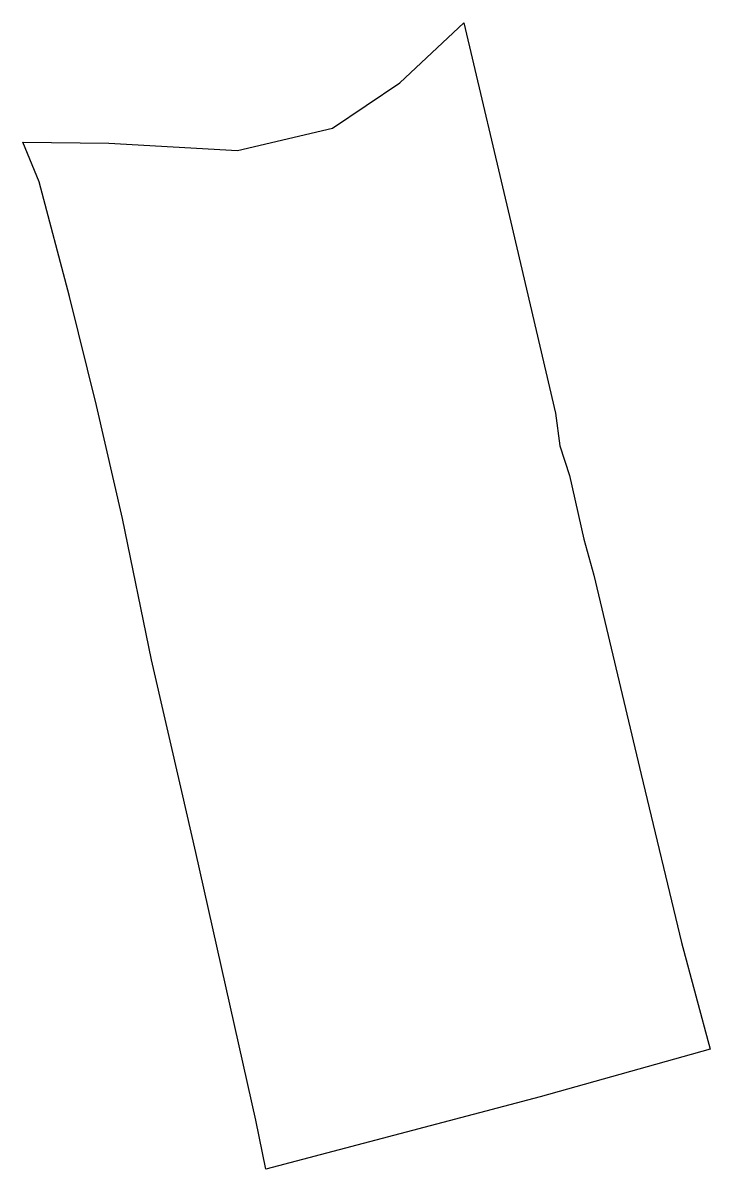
# Model space of a CAD drawing. Header units: millimetres. Extents: x 607553 to 607704, y 1320966 to 1321218.
import ezdxf

# ---------------------------------------------------------------- set-up
doc = ezdxf.new("R2010")
doc.units = ezdxf.units.MM

msp = doc.modelspace()

# ---------------------------------------------------------------- linework, layer by layer
at = {"elevation": 172.83}
msp.add_lwpolyline([(607553.17, 1321192.05), (607572.03, 1321191.8), (607600.33, 1321190.22), (607621.26, 1321195.12), (607636.03, 1321205.06), (607650.14, 1321218.25), (607660.48, 1321174.46), (607670.32, 1321132.45), (607671.28, 1321125.27), (607673.37, 1321118.74), (607676.51, 1321104.74), (607678.77, 1321096.82), (607689.17, 1321053), (607698.05, 1321016.04), (607704.3, 1320992.59), (607666.92, 1320982.15), (607606.57, 1320966.23), (607604.42, 1320977.01), (607591.19, 1321035.82), (607588.11, 1321049.25), (607581.43, 1321078.21), (607575.05, 1321109.26), (607569.38, 1321134.1), (607563.38, 1321158.07), (607556.73, 1321183.28), (607553.17, 1321192.05)], dxfattribs=at)

doc.saveas('drawing.dxf')
